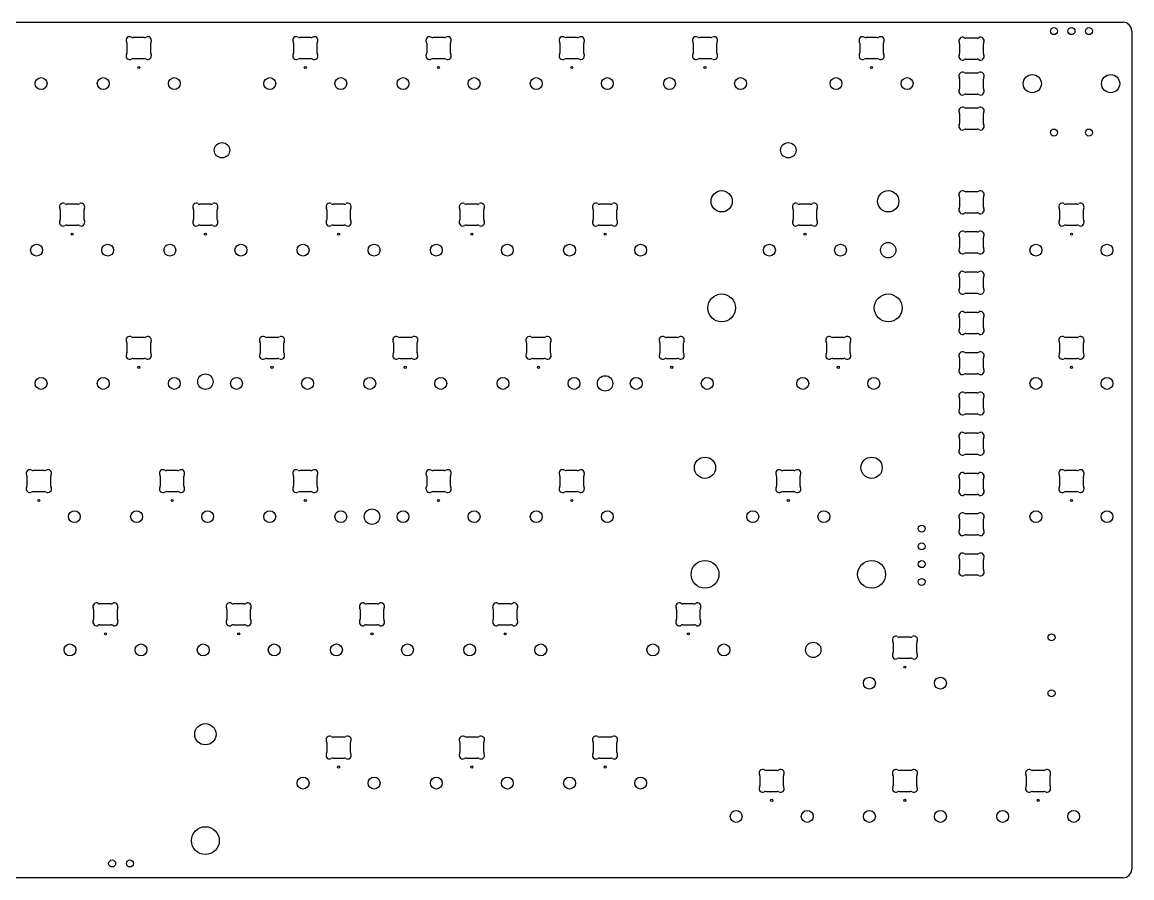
# Model space of a CAD drawing. Extents: x -156 to 156, y -61 to 61.
# Drawn here: x -2.4 to 156.3, y -61.2 to 61.2 of the extents above; entities that cross this region are included whole.
import ezdxf

# ---------------------------------------------------------------- set-up
doc = ezdxf.new("R2010")
doc.units = 0
doc.layers.add('VISIBLE', color=7, linetype='CONTINUOUS')

msp = doc.modelspace()

# ---------------------------------------------------------------- linework, layer by layer
at = {"layer": 'VISIBLE'}
for p, q in [((-155.02, 61.17), (155.02, 61.17)), ((15.08, 58.97), (13.49, 58.97)), ((38.89, 58.97), (37.31, 58.97)), ((57.94, 58.97), (56.36, 58.97)), ((76.99, 58.97), (75.41, 58.97)), ((96.04, 58.97), (94.46, 58.97)), ((119.86, 58.97), (118.27, 58.97)), ((134.14, 58.89), (132.56, 58.89)), ((156.27, 59.92), (156.27, -59.92)), ((12.59, 58.17), (12.59, 56.76)), ((15.99, 56.76), (15.99, 58.17)), ((36.4, 58.17), (36.4, 56.76)), ((39.8, 56.76), (39.8, 58.17)), ((55.45, 58.17), (55.45, 56.76)), ((58.85, 56.76), (58.85, 58.17)), ((74.5, 58.17), (74.5, 56.76)), ((77.9, 56.76), (77.9, 58.17)), ((93.55, 58.17), (93.55, 56.76)), ((96.95, 56.76), (96.95, 58.17)), ((117.36, 58.17), (117.36, 56.76)), ((120.76, 56.76), (120.76, 58.17)), ((131.65, 58.09), (131.65, 56.68)), ((135.05, 56.68), (135.05, 58.09)), ((13.49, 55.97), (15.08, 55.97)), ((37.31, 55.97), (38.89, 55.97)), ((56.36, 55.97), (57.94, 55.97)), ((75.41, 55.97), (76.99, 55.97)), ((94.46, 55.97), (96.04, 55.97)), ((118.27, 55.97), (119.86, 55.97)), ((132.56, 55.89), (134.14, 55.89)), ((131.65, 53.09), (131.65, 51.68)), ((134.14, 53.89), (132.56, 53.89)), ((135.05, 51.68), (135.05, 53.09)), ((132.56, 50.89), (134.14, 50.89)), ((131.65, 48.09), (131.65, 46.68)), ((134.14, 48.89), (132.56, 48.89)), ((135.05, 46.68), (135.05, 48.09)), ((132.56, 45.89), (134.14, 45.89)), ((134.14, 36.92), (132.56, 36.92)), ((5.56, 35.15), (3.97, 35.15)), ((24.61, 35.15), (23.02, 35.15)), ((43.66, 35.15), (42.07, 35.15)), ((62.71, 35.15), (61.12, 35.15)), ((81.76, 35.15), (80.17, 35.15)), ((110.33, 35.15), (108.74, 35.15)), ((131.65, 36.12), (131.65, 34.72)), ((135.05, 34.72), (135.05, 36.12)), ((148.43, 35.15), (146.84, 35.15)), ((3.06, 34.36), (3.06, 32.95)), ((6.46, 32.95), (6.46, 34.36)), ((22.11, 34.36), (22.11, 32.95)), ((25.51, 32.95), (25.51, 34.36)), ((41.16, 34.36), (41.16, 32.95)), ((44.56, 32.95), (44.56, 34.36)), ((60.21, 34.36), (60.21, 32.95)), ((63.61, 32.95), (63.61, 34.36)), ((79.26, 34.36), (79.26, 32.95)), ((82.66, 32.95), (82.66, 34.36)), ((107.84, 34.36), (107.84, 32.95)), ((111.24, 32.95), (111.24, 34.36)), ((132.56, 33.92), (134.14, 33.92)), ((145.94, 34.36), (145.94, 32.95)), ((149.34, 32.95), (149.34, 34.36)), ((3.97, 32.15), (5.56, 32.15)), ((23.02, 32.15), (24.61, 32.15)), ((42.07, 32.15), (43.66, 32.15)), ((61.12, 32.15), (62.71, 32.15)), ((80.17, 32.15), (81.76, 32.15)), ((108.74, 32.15), (110.33, 32.15)), ((146.84, 32.15), (148.43, 32.15)), ((131.65, 30.37), (131.65, 28.96)), ((134.14, 31.17), (132.56, 31.17)), ((135.05, 28.96), (135.05, 30.37)), ((132.56, 28.17), (134.14, 28.17)), ((134.14, 25.41), (132.56, 25.41)), ((131.65, 24.61), (131.65, 23.21)), ((135.05, 23.21), (135.05, 24.61)), ((132.56, 22.41), (134.14, 22.41)), ((134.14, 19.66), (132.56, 19.66)), ((131.65, 18.86), (131.65, 17.45)), ((135.05, 17.45), (135.05, 18.86)), ((15.08, 16.1), (13.49, 16.1)), ((34.13, 16.1), (32.54, 16.1)), ((53.18, 16.1), (51.59, 16.1)), ((72.23, 16.1), (70.64, 16.1)), ((91.28, 16.1), (89.69, 16.1)), ((115.09, 16.1), (113.51, 16.1)), ((132.56, 16.66), (134.14, 16.66)), ((148.43, 16.1), (146.84, 16.1)), ((12.59, 15.31), (12.59, 13.9)), ((15.99, 13.9), (15.99, 15.31)), ((31.64, 15.31), (31.64, 13.9)), ((35.04, 13.9), (35.04, 15.31)), ((50.69, 15.31), (50.69, 13.9)), ((54.09, 13.9), (54.09, 15.31)), ((69.74, 15.31), (69.74, 13.9)), ((73.14, 13.9), (73.14, 15.31)), ((88.79, 15.31), (88.79, 13.9)), ((92.19, 13.9), (92.19, 15.31)), ((112.6, 15.31), (112.6, 13.9)), ((116, 13.9), (116, 15.31)), ((145.94, 15.31), (145.94, 13.9)), ((149.34, 13.9), (149.34, 15.31)), ((13.49, 13.1), (15.08, 13.1)), ((32.54, 13.1), (34.13, 13.1)), ((51.59, 13.1), (53.18, 13.1)), ((70.64, 13.1), (72.23, 13.1)), ((89.69, 13.1), (91.28, 13.1)), ((113.51, 13.1), (115.09, 13.1)), ((131.65, 13.11), (131.65, 11.7)), ((134.14, 13.9), (132.56, 13.9)), ((135.05, 11.7), (135.05, 13.11)), ((146.84, 13.1), (148.43, 13.1)), ((132.56, 10.9), (134.14, 10.9)), ((134.14, 8.15), (132.56, 8.15)), ((131.65, 7.35), (131.65, 5.94)), ((135.05, 5.94), (135.05, 7.35)), ((132.56, 5.15), (134.14, 5.15)), ((131.65, 1.6), (131.65, 0.19)), ((134.14, 2.39), (132.56, 2.39)), ((135.05, 0.19), (135.05, 1.6)), ((132.56, -0.61), (134.14, -0.61)), ((0.79, -2.95), (-0.79, -2.95)), ((19.84, -2.95), (18.26, -2.95)), ((38.89, -2.95), (37.31, -2.95)), ((57.94, -2.95), (56.36, -2.95)), ((76.99, -2.95), (75.41, -2.95)), ((107.95, -2.95), (106.36, -2.95)), ((148.43, -2.95), (146.84, -2.95)), ((-1.7, -3.74), (-1.7, -5.15)), ((1.7, -5.15), (1.7, -3.74)), ((17.35, -3.74), (17.35, -5.15)), ((20.75, -5.15), (20.75, -3.74)), ((36.4, -3.74), (36.4, -5.15)), ((39.8, -5.15), (39.8, -3.74)), ((55.45, -3.74), (55.45, -5.15)), ((58.85, -5.15), (58.85, -3.74)), ((74.5, -3.74), (74.5, -5.15)), ((77.9, -5.15), (77.9, -3.74)), ((105.46, -3.74), (105.46, -5.15)), ((108.86, -5.15), (108.86, -3.74)), ((131.65, -4.16), (131.65, -5.56)), ((134.14, -3.36), (132.56, -3.36)), ((135.05, -5.56), (135.05, -4.16)), ((145.94, -3.74), (145.94, -5.15)), ((149.34, -5.15), (149.34, -3.74)), ((-0.79, -5.95), (0.79, -5.95)), ((18.26, -5.95), (19.84, -5.95)), ((37.31, -5.95), (38.89, -5.95)), ((56.36, -5.95), (57.94, -5.95)), ((75.41, -5.95), (76.99, -5.95)), ((106.36, -5.95), (107.95, -5.95)), ((146.84, -5.95), (148.43, -5.95)), ((132.56, -6.36), (134.14, -6.36)), ((134.14, -9.12), (132.56, -9.12)), ((131.65, -9.91), (131.65, -11.32)), ((135.05, -11.32), (135.05, -9.91)), ((132.56, -12.12), (134.14, -12.12)), ((131.65, -15.67), (131.65, -17.07)), ((134.14, -14.87), (132.56, -14.87)), ((135.05, -17.07), (135.05, -15.67)), ((132.56, -17.87), (134.14, -17.87)), ((10.32, -22), (8.73, -22)), ((29.37, -22), (27.78, -22)), ((48.42, -22), (46.83, -22)), ((67.47, -22), (65.88, -22)), ((93.66, -22), (92.07, -22)), ((7.83, -22.79), (7.83, -24.2)), ((11.23, -24.2), (11.23, -22.79)), ((26.88, -22.79), (26.88, -24.2)), ((30.28, -24.2), (30.28, -22.79)), ((45.93, -22.79), (45.93, -24.2)), ((49.33, -24.2), (49.33, -22.79)), ((64.98, -22.79), (64.98, -24.2)), ((68.38, -24.2), (68.38, -22.79)), ((91.17, -22.79), (91.17, -24.2)), ((94.57, -24.2), (94.57, -22.79)), ((8.73, -25), (10.32, -25)), ((27.78, -25), (29.37, -25)), ((46.83, -25), (48.42, -25)), ((65.88, -25), (67.47, -25)), ((92.07, -25), (93.66, -25)), ((124.62, -26.76), (123.03, -26.76)), ((122.13, -27.55), (122.13, -28.96)), ((125.53, -28.96), (125.53, -27.55)), ((123.03, -29.76), (124.62, -29.76)), ((43.66, -41.05), (42.07, -41.05)), ((62.71, -41.05), (61.12, -41.05)), ((81.76, -41.05), (80.17, -41.05)), ((41.16, -41.84), (41.16, -43.25)), ((44.56, -43.25), (44.56, -41.84)), ((60.21, -41.84), (60.21, -43.25)), ((63.61, -43.25), (63.61, -41.84)), ((79.26, -41.84), (79.26, -43.25)), ((82.66, -43.25), (82.66, -41.84)), ((42.07, -44.05), (43.66, -44.05)), ((61.12, -44.05), (62.71, -44.05)), ((80.17, -44.05), (81.76, -44.05)), ((105.57, -45.81), (103.98, -45.81)), ((124.62, -45.81), (123.03, -45.81)), ((143.67, -45.81), (142.08, -45.81)), ((103.08, -46.6), (103.08, -48.01)), ((106.48, -48.01), (106.48, -46.6)), ((122.13, -46.6), (122.13, -48.01)), ((125.53, -48.01), (125.53, -46.6)), ((141.18, -46.6), (141.18, -48.01)), ((144.58, -48.01), (144.58, -46.6)), ((103.98, -48.81), (105.57, -48.81)), ((123.03, -48.81), (124.62, -48.81)), ((142.08, -48.81), (143.67, -48.81)), ((155.02, -61.17), (-155.02, -61.17))]:
    msp.add_line(p, q, dxfattribs=at)
for centre, radius in [((145.14, 59.89), 0.5), ((147.64, 59.89), 0.5), ((150.14, 59.89), 0.5), ((14.29, 54.69), 0.15), ((38.1, 54.69), 0.15), ((57.15, 54.69), 0.15), ((76.2, 54.69), 0.15), ((95.25, 54.69), 0.15), ((119.06, 54.69), 0.15), ((0.32, 52.39), 0.85), ((9.21, 52.39), 0.85), ((19.37, 52.39), 0.85), ((33.02, 52.39), 0.85), ((43.18, 52.39), 0.85), ((52.07, 52.39), 0.85), ((62.23, 52.39), 0.85), ((71.12, 52.39), 0.85), ((81.28, 52.39), 0.85), ((90.17, 52.39), 0.85), ((100.33, 52.39), 0.85), ((113.98, 52.39), 0.85), ((124.14, 52.39), 0.85), ((142.04, 52.39), 1.3), ((153.24, 52.39), 1.3), ((145.14, 45.39), 0.5), ((150.14, 45.39), 0.5), ((26.19, 42.86), 1.1), ((107.16, 42.86), 1.1), ((97.63, 35.56), 1.52), ((121.44, 35.56), 1.52), ((4.76, 30.87), 0.15), ((23.81, 30.87), 0.15), ((42.86, 30.87), 0.15), ((61.91, 30.87), 0.15), ((80.96, 30.87), 0.15), ((109.54, 30.87), 0.15), ((147.64, 30.87), 0.15), ((-0.32, 28.57), 0.85), ((9.84, 28.57), 0.85), ((18.73, 28.57), 0.85), ((28.89, 28.57), 0.85), ((37.78, 28.57), 0.85), ((47.94, 28.57), 0.85), ((56.83, 28.57), 0.85), ((66.99, 28.57), 0.85), ((75.88, 28.57), 0.85), ((86.04, 28.57), 0.85), ((104.46, 28.57), 0.85), ((114.62, 28.57), 0.85), ((121.44, 28.57), 1.1), ((142.56, 28.57), 0.85), ((152.72, 28.57), 0.85), ((97.63, 20.32), 1.99), ((121.44, 20.32), 1.99), ((14.29, 11.82), 0.15), ((33.34, 11.82), 0.15), ((52.39, 11.82), 0.15), ((71.44, 11.82), 0.15), ((90.49, 11.82), 0.15), ((114.3, 11.82), 0.15), ((147.64, 11.82), 0.15), ((0.32, 9.52), 0.85), ((9.21, 9.52), 0.85), ((19.37, 9.52), 0.85), ((23.81, 9.77), 1.1), ((28.26, 9.52), 0.85), ((38.42, 9.52), 0.85), ((47.31, 9.52), 0.85), ((57.47, 9.52), 0.85), ((66.36, 9.52), 0.85), ((76.52, 9.52), 0.85), ((80.96, 9.52), 1.1), ((85.41, 9.52), 0.85), ((95.57, 9.52), 0.85), ((109.22, 9.52), 0.85), ((119.38, 9.52), 0.85), ((142.56, 9.52), 0.85), ((152.72, 9.52), 0.85), ((95.25, -2.54), 1.52), ((119.06, -2.54), 1.52), ((0, -7.23), 0.15), ((19.05, -7.23), 0.15), ((38.1, -7.23), 0.15), ((57.15, -7.23), 0.15), ((76.2, -7.23), 0.15), ((107.16, -7.23), 0.15), ((147.64, -7.23), 0.15), ((5.08, -9.53), 0.85), ((13.97, -9.53), 0.85), ((24.13, -9.53), 0.85), ((33.02, -9.53), 0.85), ((43.18, -9.53), 0.85), ((47.63, -9.53), 1.1), ((52.07, -9.53), 0.85), ((62.23, -9.53), 0.85), ((71.12, -9.53), 0.85), ((81.28, -9.53), 0.85), ((102.08, -9.53), 0.85), ((112.24, -9.53), 0.85), ((142.56, -9.53), 0.85), ((152.72, -9.53), 0.85), ((126.23, -11.24), 0.5), ((126.23, -13.78), 0.5), ((95.25, -17.78), 1.99), ((119.06, -17.78), 1.99), ((126.23, -16.32), 0.5), ((126.23, -18.86), 0.5), ((9.53, -26.28), 0.15), ((28.58, -26.28), 0.15), ((47.63, -26.28), 0.15), ((66.68, -26.28), 0.15), ((92.87, -26.28), 0.15), ((144.79, -26.79), 0.5), ((4.45, -28.58), 0.85), ((14.61, -28.58), 0.85), ((23.5, -28.58), 0.85), ((33.66, -28.58), 0.85), ((42.55, -28.58), 0.85), ((52.71, -28.58), 0.85), ((61.6, -28.58), 0.85), ((71.76, -28.58), 0.85), ((87.79, -28.58), 0.85), ((97.95, -28.58), 0.85), ((110.73, -28.58), 1.1), ((123.83, -31.04), 0.15), ((118.75, -33.34), 0.85), ((128.91, -33.34), 0.85), ((144.79, -34.79), 0.5), ((23.81, -40.64), 1.52), ((42.86, -45.33), 0.15), ((61.91, -45.33), 0.15), ((80.96, -45.33), 0.15), ((37.78, -47.63), 0.85), ((47.94, -47.63), 0.85), ((56.83, -47.63), 0.85), ((66.99, -47.63), 0.85), ((75.88, -47.63), 0.85), ((86.04, -47.63), 0.85), ((104.78, -50.09), 0.15), ((123.83, -50.09), 0.15), ((142.88, -50.09), 0.15), ((99.7, -52.39), 0.85), ((109.86, -52.39), 0.85), ((118.75, -52.39), 0.85), ((128.91, -52.39), 0.85), ((137.8, -52.39), 0.85), ((147.96, -52.39), 0.85), ((23.81, -55.85), 1.99), ((10.48, -59.12), 0.5), ((13.02, -59.12), 0.5)]:
    msp.add_circle(centre, radius, dxfattribs=at)
for centre, radius, start, end in [((155.02, 59.92), 1.25, 0.0001, 89.9999), ((12.99, 58.6), 0.5, 59.7006, 205.7065), ((13.49, 59.47), 0.5, 239.701, 269.9999), ((15.08, 59.47), 0.5, 269.9999, 300.2995), ((15.59, 58.6), 0.5, 334.2938, 120.2987), ((36.8, 58.6), 0.5, 59.7006, 205.7064), ((37.31, 59.47), 0.5, 239.701, 269.9999), ((38.89, 59.47), 0.5, 270.0001, 300.299), ((39.4, 58.6), 0.5, 334.2938, 120.2991), ((55.85, 58.6), 0.5, 59.7006, 205.7064), ((56.36, 59.47), 0.5, 239.701, 269.9999), ((57.94, 59.47), 0.5, 270.0001, 300.299), ((58.45, 58.6), 0.5, 334.2938, 120.2991), ((74.9, 58.6), 0.5, 59.7006, 205.7065), ((75.41, 59.47), 0.5, 239.701, 269.9999), ((76.99, 59.47), 0.5, 269.9999, 300.2995), ((77.5, 58.6), 0.5, 334.2938, 120.2987), ((93.95, 58.6), 0.5, 59.7006, 205.7064), ((94.46, 59.47), 0.5, 239.701, 269.9999), ((96.04, 59.47), 0.5, 270.0001, 300.299), ((96.55, 58.6), 0.5, 334.2938, 120.2991), ((117.76, 58.6), 0.5, 59.7006, 205.7065), ((118.27, 59.47), 0.5, 239.701, 269.9999), ((119.86, 59.47), 0.5, 269.9999, 300.2995), ((120.36, 58.6), 0.5, 334.2938, 120.2987), ((132.05, 58.52), 0.5, 59.7006, 205.7064), ((132.56, 59.39), 0.5, 239.701, 269.9998), ((134.14, 59.39), 0.5, 270.0003, 300.299), ((134.65, 58.52), 0.5, 334.2938, 120.2991), ((12.09, 58.17), 0.5, 0.0004, 25.7061), ((16.49, 58.17), 0.5, 154.2936, 179.9997), ((35.9, 58.17), 0.5, 0.0002, 25.7062), ((40.3, 58.17), 0.5, 154.2937, 179.9997), ((54.95, 58.17), 0.5, 0.0002, 25.7062), ((59.35, 58.17), 0.5, 154.2937, 179.9997), ((74, 58.17), 0.5, 0.0004, 25.7061), ((78.4, 58.17), 0.5, 154.2936, 179.9997), ((93.05, 58.17), 0.5, 0.0002, 25.7062), ((97.45, 58.17), 0.5, 154.2937, 179.9997), ((116.86, 58.17), 0.5, 0.0004, 25.7061), ((121.26, 58.17), 0.5, 154.2936, 179.9997), ((131.15, 58.09), 0.5, 0.0002, 25.7062), ((135.55, 58.09), 0.5, 154.2937, 179.9997), ((12.99, 56.33), 0.5, 154.2937, 300.2994), ((12.09, 56.76), 0.5, 334.2939, 359.9998), ((13.49, 55.47), 0.5, 90.0001, 120.299), ((15.08, 55.47), 0.5, 59.7003, 90.0004), ((15.59, 56.33), 0.5, 239.7008, 25.7067), ((16.49, 56.76), 0.5, 180, 205.7058), ((36.8, 56.33), 0.5, 154.2937, 300.2994), ((35.9, 56.76), 0.5, 334.2939, 359.9998), ((37.31, 55.47), 0.5, 90.0001, 120.299), ((38.89, 55.47), 0.5, 59.701, 89.9999), ((39.4, 56.33), 0.5, 239.7006, 25.7067), ((40.3, 56.76), 0.5, 180, 205.7058), ((55.85, 56.33), 0.5, 154.2937, 300.2994), ((54.95, 56.76), 0.5, 334.2939, 359.9998), ((56.36, 55.47), 0.5, 90.0001, 120.299), ((57.94, 55.47), 0.5, 59.701, 89.9999), ((58.45, 56.33), 0.5, 239.7006, 25.7067), ((59.35, 56.76), 0.5, 180, 205.7058), ((74.9, 56.33), 0.5, 154.2937, 300.2994), ((74, 56.76), 0.5, 334.2939, 359.9998), ((75.41, 55.47), 0.5, 90.0001, 120.299), ((76.99, 55.47), 0.5, 59.7003, 90.0004), ((77.5, 56.33), 0.5, 239.7008, 25.7067), ((78.4, 56.76), 0.5, 180, 205.7058), ((93.95, 56.33), 0.5, 154.2937, 300.2994), ((93.05, 56.76), 0.5, 334.2939, 359.9998), ((94.46, 55.47), 0.5, 90.0001, 120.299), ((96.04, 55.47), 0.5, 59.701, 89.9999), ((96.55, 56.33), 0.5, 239.7006, 25.7067), ((97.45, 56.76), 0.5, 180, 205.7058), ((117.76, 56.33), 0.5, 154.2937, 300.2994), ((116.86, 56.76), 0.5, 334.2939, 359.9998), ((118.27, 55.47), 0.5, 90.0001, 120.299), ((119.86, 55.47), 0.5, 59.7003, 90.0004), ((120.36, 56.33), 0.5, 239.7008, 25.7067), ((121.26, 56.76), 0.5, 180, 205.7058), ((132.05, 56.25), 0.5, 154.2937, 300.2994), ((131.15, 56.68), 0.5, 334.2939, 359.9998), ((132.56, 55.39), 0.5, 90.0001, 120.299), ((134.14, 55.39), 0.5, 59.701, 89.9999), ((134.65, 56.25), 0.5, 239.7006, 25.7067), ((135.55, 56.68), 0.5, 180, 205.7058), ((132.05, 53.52), 0.5, 59.7006, 205.7064), ((132.56, 54.39), 0.5, 239.701, 269.9998), ((134.14, 54.39), 0.5, 270.0003, 300.299), ((134.65, 53.52), 0.5, 334.2938, 120.2991), ((131.15, 53.09), 0.5, 0.0002, 25.7062), ((135.55, 53.09), 0.5, 154.2937, 179.9997), ((132.05, 51.25), 0.5, 154.2937, 300.2994), ((131.15, 51.68), 0.5, 334.2939, 359.9998), ((132.56, 50.39), 0.5, 90.0001, 120.299), ((134.14, 50.39), 0.5, 59.701, 89.9998), ((134.65, 51.25), 0.5, 239.7006, 25.7067), ((135.55, 51.68), 0.5, 180, 205.7058), ((132.05, 48.52), 0.5, 59.7006, 205.7065), ((131.15, 48.09), 0.5, 0.0004, 25.7061), ((132.56, 49.39), 0.5, 239.701, 269.9998), ((134.14, 49.39), 0.5, 269.9999, 300.2995), ((134.65, 48.52), 0.5, 334.2938, 120.2987), ((135.55, 48.09), 0.5, 154.2936, 179.9997), ((132.05, 46.25), 0.5, 154.2937, 300.2994), ((131.15, 46.68), 0.5, 334.2939, 359.9998), ((134.65, 46.25), 0.5, 239.7008, 25.7067), ((135.55, 46.68), 0.5, 180, 205.7058), ((132.56, 45.39), 0.5, 90.0003, 120.299), ((134.14, 45.39), 0.5, 59.7003, 90.0004), ((132.05, 36.56), 0.5, 59.7006, 205.7063), ((132.56, 37.42), 0.5, 239.701, 269.9998), ((134.14, 37.42), 0.5, 269.9995, 300.2996), ((134.65, 36.56), 0.5, 334.2941, 120.2988), ((3.46, 34.79), 0.5, 59.7008, 205.7067), ((3.97, 35.65), 0.5, 239.7003, 270.0004), ((5.56, 35.65), 0.5, 269.9999, 300.2992), ((6.06, 34.79), 0.5, 334.2937, 120.2994), ((22.51, 34.79), 0.5, 59.7008, 205.7067), ((23.02, 35.65), 0.5, 239.7003, 270.0004), ((24.61, 35.65), 0.5, 269.9999, 300.2992), ((25.11, 34.79), 0.5, 334.2937, 120.2994), ((41.56, 34.79), 0.5, 59.7008, 205.7067), ((42.07, 35.65), 0.5, 239.7003, 270.0004), ((43.66, 35.65), 0.5, 269.9999, 300.2992), ((44.16, 34.79), 0.5, 334.2937, 120.2994), ((60.61, 34.79), 0.5, 59.7008, 205.7067), ((61.12, 35.65), 0.5, 239.7003, 270.0004), ((62.71, 35.65), 0.5, 269.9999, 300.2992), ((63.21, 34.79), 0.5, 334.2937, 120.2994), ((79.66, 34.79), 0.5, 59.7006, 205.7067), ((80.17, 35.65), 0.5, 239.701, 269.9998), ((81.76, 35.65), 0.5, 269.9999, 300.2992), ((82.26, 34.79), 0.5, 334.2937, 120.2994), ((108.24, 34.79), 0.5, 59.7008, 205.7067), ((108.74, 35.65), 0.5, 239.7003, 270.0004), ((110.33, 35.65), 0.5, 269.9999, 300.2992), ((110.84, 34.79), 0.5, 334.2937, 120.2994), ((131.15, 36.12), 0.5, 0, 25.6795), ((135.55, 36.12), 0.5, 154.2666, 180), ((146.34, 34.79), 0.5, 59.7006, 205.7067), ((146.84, 35.65), 0.5, 239.701, 269.9998), ((148.43, 35.65), 0.5, 269.9999, 300.2992), ((148.94, 34.79), 0.5, 334.2937, 120.2994), ((2.56, 34.36), 0.5, 360, 25.7058), ((6.96, 34.36), 0.5, 154.2939, 179.9998), ((21.61, 34.36), 0.5, 360, 25.7058), ((26.01, 34.36), 0.5, 154.2939, 179.9998), ((40.66, 34.36), 0.5, 360, 25.7058), ((45.06, 34.36), 0.5, 154.2939, 179.9998), ((59.71, 34.36), 0.5, 360, 25.7058), ((64.11, 34.36), 0.5, 154.2939, 179.9998), ((78.76, 34.36), 0.5, 360, 25.7058), ((83.16, 34.36), 0.5, 154.2939, 179.9998), ((107.34, 34.36), 0.5, 360, 25.7058), ((111.74, 34.36), 0.5, 154.2939, 179.9998), ((132.05, 34.28), 0.5, 154.2937, 300.2994), ((131.15, 34.72), 0.5, 334.3205, 0), ((132.56, 33.42), 0.5, 89.9999, 120.2992), ((134.14, 33.42), 0.5, 59.701, 89.9999), ((134.65, 34.28), 0.5, 239.7006, 25.7067), ((135.55, 34.72), 0.5, 180, 205.7324), ((145.44, 34.36), 0.5, 360, 25.7058), ((149.84, 34.36), 0.5, 154.2939, 179.9998), ((3.46, 32.52), 0.5, 154.2938, 300.2994), ((2.56, 32.95), 0.5, 334.2936, 0), ((3.97, 31.65), 0.5, 89.9997, 120.2989), ((5.56, 31.65), 0.5, 59.701, 89.9999), ((6.06, 32.52), 0.5, 239.7006, 25.7066), ((6.96, 32.95), 0.5, 180.0005, 205.706), ((22.51, 32.52), 0.5, 154.2938, 300.2994), ((21.61, 32.95), 0.5, 334.2936, 0), ((23.02, 31.65), 0.5, 89.9997, 120.2989), ((24.61, 31.65), 0.5, 59.701, 89.9999), ((25.11, 32.52), 0.5, 239.7006, 25.7066), ((26.01, 32.95), 0.5, 180.0005, 205.706), ((41.56, 32.52), 0.5, 154.2938, 300.2994), ((40.66, 32.95), 0.5, 334.2936, 0), ((42.07, 31.65), 0.5, 89.9997, 120.2989), ((43.66, 31.65), 0.5, 59.701, 89.9999), ((44.16, 32.52), 0.5, 239.7006, 25.7066), ((45.06, 32.95), 0.5, 180.0005, 205.706), ((60.61, 32.52), 0.5, 154.2938, 300.2994), ((59.71, 32.95), 0.5, 334.2936, 0), ((61.12, 31.65), 0.5, 89.9997, 120.2989), ((62.71, 31.65), 0.5, 59.701, 89.9999), ((63.21, 32.52), 0.5, 239.7006, 25.7066), ((64.11, 32.95), 0.5, 180.0005, 205.706), ((79.66, 32.52), 0.5, 154.2939, 300.2988), ((78.76, 32.95), 0.5, 334.2937, 359.9997), ((80.17, 31.65), 0.5, 89.9995, 120.2996), ((81.76, 31.65), 0.5, 59.701, 89.9999), ((82.26, 32.52), 0.5, 239.7006, 25.7063), ((83.16, 32.95), 0.5, 180.0001, 205.7061), ((108.24, 32.52), 0.5, 154.2938, 300.2994), ((107.34, 32.95), 0.5, 334.2936, 0), ((108.74, 31.65), 0.5, 89.9997, 120.2989), ((110.33, 31.65), 0.5, 59.701, 89.9999), ((110.84, 32.52), 0.5, 239.7006, 25.7066), ((111.74, 32.95), 0.5, 180.0005, 205.706), ((146.34, 32.52), 0.5, 154.2939, 300.2988), ((145.44, 32.95), 0.5, 334.2937, 359.9997), ((146.84, 31.65), 0.5, 89.9995, 120.2996), ((148.43, 31.65), 0.5, 59.701, 89.9999), ((148.94, 32.52), 0.5, 239.7006, 25.7063), ((149.84, 32.95), 0.5, 180.0001, 205.7061), ((132.05, 30.8), 0.5, 59.7006, 205.7063), ((131.15, 30.37), 0.5, 0.0001, 25.7061), ((132.56, 31.67), 0.5, 239.701, 269.9998), ((134.14, 31.67), 0.5, 269.9995, 300.2996), ((134.65, 30.8), 0.5, 334.2939, 120.2988), ((135.55, 30.37), 0.5, 154.2937, 179.9997), ((132.05, 28.53), 0.5, 154.2937, 300.2994), ((131.15, 28.96), 0.5, 334.2939, 359.9998), ((134.65, 28.53), 0.5, 239.7006, 25.7067), ((135.55, 28.96), 0.5, 180, 205.7058), ((132.56, 27.67), 0.5, 89.9999, 120.2992), ((134.14, 27.67), 0.5, 59.701, 89.9999), ((132.05, 25.05), 0.5, 59.7006, 205.7066), ((132.56, 25.91), 0.5, 239.701, 269.9998), ((134.14, 25.91), 0.5, 269.999, 300.2989), ((134.65, 25.05), 0.5, 334.2938, 120.2994), ((131.15, 24.61), 0.5, 0.0005, 25.706), ((135.55, 24.61), 0.5, 154.2936, 180), ((132.05, 22.78), 0.5, 154.2937, 300.2994), ((131.15, 23.21), 0.5, 334.2939, 359.9998), ((132.56, 21.91), 0.5, 89.9997, 120.2992), ((134.14, 21.91), 0.5, 59.7003, 90.0004), ((134.65, 22.78), 0.5, 239.7008, 25.7067), ((135.55, 23.21), 0.5, 180, 205.7058), ((132.05, 19.29), 0.5, 59.7006, 205.7066), ((131.15, 18.86), 0.5, 0.0005, 25.706), ((132.56, 20.16), 0.5, 239.701, 269.9998), ((134.14, 20.16), 0.5, 269.999, 300.2989), ((134.65, 19.29), 0.5, 334.2938, 120.2994), ((135.55, 18.86), 0.5, 154.2936, 180), ((131.15, 17.45), 0.5, 334.2939, 359.9998), ((135.55, 17.45), 0.5, 180, 205.7058), ((12.99, 15.74), 0.5, 59.7006, 205.7065), ((13.49, 16.6), 0.5, 239.701, 269.9999), ((15.08, 16.6), 0.5, 269.9999, 300.2995), ((15.59, 15.74), 0.5, 334.2938, 120.2987), ((32.04, 15.74), 0.5, 59.7006, 205.7065), ((32.54, 16.6), 0.5, 239.701, 269.9999), ((34.13, 16.6), 0.5, 269.9999, 300.2995), ((34.64, 15.74), 0.5, 334.2938, 120.2987), ((51.09, 15.74), 0.5, 59.7006, 205.7065), ((51.59, 16.6), 0.5, 239.701, 269.9999), ((53.18, 16.6), 0.5, 269.9999, 300.2995), ((53.69, 15.74), 0.5, 334.2938, 120.2987), ((70.14, 15.74), 0.5, 59.7006, 205.7065), ((70.64, 16.6), 0.5, 239.701, 269.9999), ((72.23, 16.6), 0.5, 269.9999, 300.2995), ((72.74, 15.74), 0.5, 334.2938, 120.2987), ((89.19, 15.74), 0.5, 59.7006, 205.7065), ((89.69, 16.6), 0.5, 239.701, 269.9999), ((91.28, 16.6), 0.5, 269.9999, 300.2995), ((91.79, 15.74), 0.5, 334.2938, 120.2987), ((113, 15.74), 0.5, 59.7006, 205.7064), ((113.51, 16.6), 0.5, 239.701, 269.9999), ((115.09, 16.6), 0.5, 270.0001, 300.299), ((115.6, 15.74), 0.5, 334.2938, 120.2991), ((132.05, 17.02), 0.5, 154.2937, 300.2994), ((132.56, 16.16), 0.5, 89.9997, 120.2992), ((134.14, 16.16), 0.5, 59.7003, 90.0004), ((134.65, 17.02), 0.5, 239.7008, 25.7067), ((146.34, 15.74), 0.5, 59.7006, 205.7064), ((146.84, 16.6), 0.5, 239.701, 269.9999), ((148.43, 16.6), 0.5, 270.0001, 300.299), ((148.94, 15.74), 0.5, 334.2938, 120.2991), ((12.09, 15.31), 0.5, 0.0004, 25.7061), ((16.49, 15.31), 0.5, 154.2936, 179.9997), ((31.14, 15.31), 0.5, 0.0004, 25.7061), ((35.54, 15.31), 0.5, 154.2936, 179.9997), ((50.19, 15.31), 0.5, 0.0004, 25.7061), ((54.59, 15.31), 0.5, 154.2936, 179.9997), ((69.24, 15.31), 0.5, 0.0004, 25.7061), ((73.64, 15.31), 0.5, 154.2936, 179.9997), ((88.29, 15.31), 0.5, 0.0004, 25.7061), ((92.69, 15.31), 0.5, 154.2936, 179.9997), ((112.1, 15.31), 0.5, 0.0002, 25.7062), ((116.5, 15.31), 0.5, 154.2937, 179.9997), ((145.44, 15.31), 0.5, 0.0002, 25.7062), ((149.84, 15.31), 0.5, 154.2937, 179.9997), ((12.99, 13.47), 0.5, 154.2937, 300.2994), ((12.09, 13.9), 0.5, 334.2939, 359.9998), ((13.49, 12.6), 0.5, 90.0001, 120.299), ((15.08, 12.6), 0.5, 59.7003, 90.0004), ((15.59, 13.47), 0.5, 239.7008, 25.7067), ((16.49, 13.9), 0.5, 180, 205.7058), ((32.04, 13.47), 0.5, 154.2937, 300.2994), ((31.14, 13.9), 0.5, 334.2939, 359.9998), ((32.54, 12.6), 0.5, 90.0001, 120.299), ((34.13, 12.6), 0.5, 59.7003, 90.0004), ((34.64, 13.47), 0.5, 239.7008, 25.7067), ((35.54, 13.9), 0.5, 180, 205.7058), ((51.09, 13.47), 0.5, 154.2937, 300.2994), ((50.19, 13.9), 0.5, 334.2939, 359.9998), ((51.59, 12.6), 0.5, 90.0001, 120.299), ((53.18, 12.6), 0.5, 59.7003, 90.0004), ((53.69, 13.47), 0.5, 239.7008, 25.7067), ((54.59, 13.9), 0.5, 180, 205.7058), ((70.14, 13.47), 0.5, 154.2937, 300.2994), ((69.24, 13.9), 0.5, 334.2939, 359.9998), ((70.64, 12.6), 0.5, 90.0001, 120.299), ((72.23, 12.6), 0.5, 59.7003, 90.0004), ((72.74, 13.47), 0.5, 239.7008, 25.7067), ((73.64, 13.9), 0.5, 180, 205.7058), ((89.19, 13.47), 0.5, 154.2937, 300.2994), ((88.29, 13.9), 0.5, 334.2939, 359.9998), ((89.69, 12.6), 0.5, 90.0001, 120.299), ((91.28, 12.6), 0.5, 59.7003, 90.0004), ((91.79, 13.47), 0.5, 239.7008, 25.7067), ((92.69, 13.9), 0.5, 180, 205.7058), ((113, 13.47), 0.5, 154.2937, 300.2994), ((112.1, 13.9), 0.5, 334.2939, 359.9998), ((113.51, 12.6), 0.5, 90.0001, 120.299), ((115.09, 12.6), 0.5, 59.701, 89.9999), ((115.6, 13.47), 0.5, 239.7006, 25.7067), ((116.5, 13.9), 0.5, 180, 205.7058), ((132.05, 13.54), 0.5, 59.7006, 205.7066), ((131.15, 13.11), 0.5, 0.0005, 25.706), ((132.56, 14.4), 0.5, 239.701, 269.9998), ((134.14, 14.4), 0.5, 269.999, 300.2989), ((134.65, 13.54), 0.5, 334.2938, 120.2994), ((135.55, 13.11), 0.5, 154.2936, 180), ((146.34, 13.47), 0.5, 154.2937, 300.2994), ((145.44, 13.9), 0.5, 334.2939, 359.9998), ((146.84, 12.6), 0.5, 90.0001, 120.299), ((148.43, 12.6), 0.5, 59.701, 89.9999), ((148.94, 13.47), 0.5, 239.7006, 25.7067), ((149.84, 13.9), 0.5, 180, 205.7058), ((132.05, 11.27), 0.5, 154.2937, 300.2994), ((131.15, 11.7), 0.5, 334.2939, 359.9998), ((134.65, 11.27), 0.5, 239.7008, 25.7067), ((135.55, 11.7), 0.5, 180, 205.7058), ((132.56, 10.4), 0.5, 89.9997, 120.2992), ((134.14, 10.4), 0.5, 59.7003, 90.0004), ((132.05, 7.78), 0.5, 59.7006, 205.7066), ((132.56, 8.65), 0.5, 239.701, 269.9998), ((134.14, 8.65), 0.5, 269.9999, 300.2989), ((134.65, 7.78), 0.5, 334.2938, 120.2994), ((131.15, 7.35), 0.5, 0.0005, 25.706), ((135.55, 7.35), 0.5, 154.2936, 180), ((132.05, 5.51), 0.5, 154.2937, 300.2994), ((131.15, 5.94), 0.5, 334.2939, 359.9998), ((132.56, 4.65), 0.5, 89.9997, 120.2992), ((134.14, 4.65), 0.5, 59.7003, 90.0004), ((134.65, 5.51), 0.5, 239.7008, 25.7067), ((135.55, 5.94), 0.5, 180, 205.7058), ((132.05, 2.03), 0.5, 59.7006, 205.7063), ((131.15, 1.6), 0.5, 0.0001, 25.7061), ((132.56, 2.89), 0.5, 239.701, 269.9998), ((134.14, 2.89), 0.5, 269.9995, 300.2996), ((134.65, 2.03), 0.5, 334.2939, 120.2988), ((135.55, 1.6), 0.5, 154.2937, 179.9997), ((131.15, 0.19), 0.5, 334.2939, 359.9998), ((135.55, 0.19), 0.5, 180, 205.7058), ((132.05, -0.24), 0.5, 154.2937, 300.2994), ((132.56, -1.11), 0.5, 89.9999, 120.2992), ((134.14, -1.11), 0.5, 59.701, 89.9999), ((134.65, -0.24), 0.5, 239.7006, 25.7067), ((-1.3, -3.31), 0.5, 59.7006, 205.7067), ((-0.79, -2.45), 0.5, 239.701, 269.9999), ((0.79, -2.45), 0.5, 269.9999, 300.2992), ((1.3, -3.31), 0.5, 334.2937, 120.2994), ((17.75, -3.31), 0.5, 59.7008, 205.7067), ((18.26, -2.45), 0.5, 239.7003, 270.0004), ((19.84, -2.45), 0.5, 269.9999, 300.2992), ((20.35, -3.31), 0.5, 334.2937, 120.2994), ((36.8, -3.31), 0.5, 59.7008, 205.7067), ((37.31, -2.45), 0.5, 239.7003, 270.0004), ((38.89, -2.45), 0.5, 269.9999, 300.2992), ((39.4, -3.31), 0.5, 334.2937, 120.2994), ((55.85, -3.31), 0.5, 59.7008, 205.7067), ((56.36, -2.45), 0.5, 239.7003, 270.0004), ((57.94, -2.45), 0.5, 269.9999, 300.2992), ((58.45, -3.31), 0.5, 334.2937, 120.2994), ((74.9, -3.31), 0.5, 59.7008, 205.7067), ((75.41, -2.45), 0.5, 239.7003, 270.0004), ((76.99, -2.45), 0.5, 269.9999, 300.2992), ((77.5, -3.31), 0.5, 334.2937, 120.2994), ((105.86, -3.31), 0.5, 59.7006, 205.7067), ((106.36, -2.45), 0.5, 239.701, 269.9999), ((107.95, -2.45), 0.5, 269.9999, 300.2992), ((108.46, -3.31), 0.5, 334.2937, 120.2994), ((146.34, -3.31), 0.5, 59.7006, 205.7067), ((146.84, -2.45), 0.5, 239.701, 269.9999), ((148.43, -2.45), 0.5, 269.9999, 300.2992), ((148.94, -3.31), 0.5, 334.2937, 120.2994), ((-2.2, -3.74), 0.5, 360, 25.7058), ((2.2, -3.74), 0.5, 154.2939, 179.9998), ((16.85, -3.74), 0.5, 360, 25.7058), ((21.25, -3.74), 0.5, 154.2939, 179.9998), ((35.9, -3.74), 0.5, 360, 25.7058), ((40.3, -3.74), 0.5, 154.2939, 179.9998), ((54.95, -3.74), 0.5, 360, 25.7058), ((59.35, -3.74), 0.5, 154.2939, 179.9998), ((74, -3.74), 0.5, 360, 25.7058), ((78.4, -3.74), 0.5, 154.2939, 179.9998), ((104.96, -3.74), 0.5, 360, 25.7058), ((109.36, -3.74), 0.5, 154.2939, 179.9998), ((132.05, -3.73), 0.5, 59.7006, 205.7066), ((131.15, -4.16), 0.5, 0.0005, 25.706), ((132.56, -2.86), 0.5, 239.701, 269.9998), ((134.14, -2.86), 0.5, 269.999, 300.2989), ((134.65, -3.73), 0.5, 334.2938, 120.2994), ((135.55, -4.16), 0.5, 154.2936, 180), ((145.44, -3.74), 0.5, 360, 25.7058), ((149.84, -3.74), 0.5, 154.2939, 179.9998), ((-1.3, -5.58), 0.5, 154.2939, 300.2988), ((-2.2, -5.15), 0.5, 334.2937, 359.9997), ((-0.79, -6.45), 0.5, 89.9995, 120.2996), ((0.79, -6.45), 0.5, 59.701, 89.9999), ((1.3, -5.58), 0.5, 239.7006, 25.7063), ((2.2, -5.15), 0.5, 180.0001, 205.7061), ((17.75, -5.58), 0.5, 154.2938, 300.2994), ((16.85, -5.15), 0.5, 334.2936, 0), ((18.26, -6.45), 0.5, 89.9997, 120.2989), ((19.84, -6.45), 0.5, 59.701, 89.9999), ((20.35, -5.58), 0.5, 239.7006, 25.7066), ((21.25, -5.15), 0.5, 180.0005, 205.706), ((36.8, -5.58), 0.5, 154.2938, 300.2994), ((35.9, -5.15), 0.5, 334.2936, 0), ((37.31, -6.45), 0.5, 89.9997, 120.2989), ((38.89, -6.45), 0.5, 59.701, 89.9999), ((39.4, -5.58), 0.5, 239.7006, 25.7066), ((40.3, -5.15), 0.5, 180.0005, 205.706), ((55.85, -5.58), 0.5, 154.2938, 300.2994), ((54.95, -5.15), 0.5, 334.2936, 0), ((56.36, -6.45), 0.5, 89.9997, 120.2989), ((57.94, -6.45), 0.5, 59.701, 89.9999), ((58.45, -5.58), 0.5, 239.7006, 25.7066), ((59.35, -5.15), 0.5, 180.0005, 205.706), ((74.9, -5.58), 0.5, 154.2938, 300.2994), ((74, -5.15), 0.5, 334.2936, 0), ((75.41, -6.45), 0.5, 89.9997, 120.2989), ((76.99, -6.45), 0.5, 59.701, 89.9999), ((77.5, -5.58), 0.5, 239.7006, 25.7066), ((78.4, -5.15), 0.5, 180.0005, 205.706), ((105.86, -5.58), 0.5, 154.2939, 300.2988), ((104.96, -5.15), 0.5, 334.2937, 359.9997), ((106.36, -6.45), 0.5, 89.9995, 120.2996), ((107.95, -6.45), 0.5, 59.701, 89.9999), ((108.46, -5.58), 0.5, 239.7006, 25.7063), ((109.36, -5.15), 0.5, 180.0001, 205.7061), ((132.05, -6), 0.5, 154.2937, 300.2994), ((131.15, -5.56), 0.5, 334.2939, 359.9998), ((134.65, -6), 0.5, 239.7008, 25.7067), ((135.55, -5.56), 0.5, 180, 205.7058), ((146.34, -5.58), 0.5, 154.2939, 300.2988), ((145.44, -5.15), 0.5, 334.2937, 359.9997), ((146.84, -6.45), 0.5, 89.9995, 120.2996), ((148.43, -6.45), 0.5, 59.701, 89.9999), ((148.94, -5.58), 0.5, 239.7006, 25.7063), ((149.84, -5.15), 0.5, 180.0001, 205.7061), ((132.56, -6.86), 0.5, 89.9997, 120.2992), ((134.14, -6.86), 0.5, 59.7003, 90.0004), ((132.05, -9.48), 0.5, 59.7006, 205.7066), ((132.56, -8.62), 0.5, 239.701, 269.9998), ((134.14, -8.62), 0.5, 269.999, 300.2989), ((134.65, -9.48), 0.5, 334.2938, 120.2994), ((131.15, -9.91), 0.5, 0.0005, 25.706), ((135.55, -9.91), 0.5, 154.2936, 180), ((132.05, -11.75), 0.5, 154.2937, 300.2994), ((131.15, -11.32), 0.5, 334.2939, 359.9998), ((132.56, -12.62), 0.5, 89.9997, 120.2992), ((134.14, -12.62), 0.5, 59.7003, 90.0004), ((134.65, -11.75), 0.5, 239.7008, 25.7067), ((135.55, -11.32), 0.5, 180, 205.7058), ((132.05, -15.23), 0.5, 59.7006, 205.7066), ((131.15, -15.67), 0.5, 0.0005, 25.706), ((132.56, -14.37), 0.5, 239.701, 269.9998), ((134.14, -14.37), 0.5, 269.9997, 300.2989), ((134.65, -15.23), 0.5, 334.2938, 120.2994), ((135.55, -15.67), 0.5, 154.2936, 180), ((132.05, -17.51), 0.5, 154.2937, 300.2994), ((131.15, -17.07), 0.5, 334.2939, 359.9998), ((134.65, -17.51), 0.5, 239.7008, 25.7067), ((135.55, -17.07), 0.5, 180, 205.7058), ((132.56, -18.37), 0.5, 89.9997, 120.2992), ((134.14, -18.37), 0.5, 59.7003, 90.0004), ((8.23, -22.36), 0.5, 59.7006, 205.7065), ((8.73, -21.5), 0.5, 239.701, 269.9999), ((10.32, -21.5), 0.5, 269.9999, 300.2995), ((10.82, -22.36), 0.5, 334.2938, 120.2987), ((27.28, -22.36), 0.5, 59.7006, 205.7065), ((27.78, -21.5), 0.5, 239.701, 269.9999), ((29.37, -21.5), 0.5, 269.9999, 300.2995), ((29.87, -22.36), 0.5, 334.2938, 120.2987), ((46.33, -22.36), 0.5, 59.7006, 205.7064), ((46.83, -21.5), 0.5, 239.701, 269.9999), ((48.42, -21.5), 0.5, 270.0001, 300.299), ((48.92, -22.36), 0.5, 334.2938, 120.2991), ((65.38, -22.36), 0.5, 59.7006, 205.7064), ((65.88, -21.5), 0.5, 239.701, 269.9999), ((67.47, -21.5), 0.5, 270.0001, 300.299), ((67.97, -22.36), 0.5, 334.2938, 120.2991), ((91.57, -22.36), 0.5, 59.7006, 205.7065), ((92.07, -21.5), 0.5, 239.701, 269.9999), ((93.66, -21.5), 0.5, 269.9994, 300.2995), ((94.17, -22.36), 0.5, 334.2938, 120.2987), ((7.33, -22.79), 0.5, 0.0004, 25.7061), ((11.73, -22.79), 0.5, 154.2936, 179.9997), ((26.38, -22.79), 0.5, 0.0004, 25.7061), ((30.78, -22.79), 0.5, 154.2936, 179.9997), ((45.43, -22.79), 0.5, 0.0002, 25.7062), ((49.83, -22.79), 0.5, 154.2937, 179.9997), ((64.48, -22.79), 0.5, 0.0002, 25.7062), ((68.88, -22.79), 0.5, 154.2937, 179.9997), ((90.67, -22.79), 0.5, 0.0004, 25.7061), ((95.07, -22.79), 0.5, 154.2936, 179.9997), ((8.23, -24.63), 0.5, 154.2937, 300.2994), ((7.33, -24.2), 0.5, 334.2939, 359.9998), ((8.73, -25.5), 0.5, 90.0001, 120.299), ((10.32, -25.5), 0.5, 59.7003, 90.0004), ((10.82, -24.63), 0.5, 239.7008, 25.7067), ((11.73, -24.2), 0.5, 180, 205.7058), ((27.28, -24.63), 0.5, 154.2937, 300.2994), ((26.38, -24.2), 0.5, 334.2939, 359.9998), ((27.78, -25.5), 0.5, 90.0001, 120.299), ((29.37, -25.5), 0.5, 59.7003, 90.0004), ((29.87, -24.63), 0.5, 239.7008, 25.7067), ((30.78, -24.2), 0.5, 180, 205.7058), ((46.33, -24.63), 0.5, 154.2937, 300.2994), ((45.43, -24.2), 0.5, 334.2939, 359.9998), ((46.83, -25.5), 0.5, 90.0001, 120.299), ((48.42, -25.5), 0.5, 59.701, 89.9999), ((48.92, -24.63), 0.5, 239.7006, 25.7067), ((49.83, -24.2), 0.5, 180, 205.7058), ((65.38, -24.63), 0.5, 154.2937, 300.2994), ((64.48, -24.2), 0.5, 334.2939, 359.9998), ((65.88, -25.5), 0.5, 90.0001, 120.299), ((67.47, -25.5), 0.5, 59.701, 89.9999), ((67.97, -24.63), 0.5, 239.7006, 25.7067), ((68.88, -24.2), 0.5, 180, 205.7058), ((91.57, -24.63), 0.5, 154.2937, 300.2994), ((90.67, -24.2), 0.5, 334.2939, 359.9998), ((92.07, -25.5), 0.5, 90.0001, 120.299), ((93.66, -25.5), 0.5, 59.7003, 90.0004), ((94.17, -24.63), 0.5, 239.7008, 25.7067), ((95.07, -24.2), 0.5, 180, 205.7058), ((122.53, -27.12), 0.5, 59.7006, 205.7065), ((123.03, -26.26), 0.5, 239.701, 269.9998), ((124.62, -26.26), 0.5, 269.9999, 300.2995), ((125.12, -27.12), 0.5, 334.2938, 120.2987), ((121.63, -27.55), 0.5, 0.0004, 25.7061), ((126.03, -27.55), 0.5, 154.2936, 179.9997), ((122.53, -29.39), 0.5, 154.2937, 300.2994), ((121.63, -28.96), 0.5, 334.2939, 359.9998), ((123.03, -30.26), 0.5, 90.0003, 120.299), ((124.62, -30.26), 0.5, 59.7003, 90.0004), ((125.12, -29.39), 0.5, 239.7008, 25.7067), ((126.03, -28.96), 0.5, 180, 205.7058), ((41.56, -41.41), 0.5, 59.7008, 205.7067), ((42.07, -40.55), 0.5, 239.7003, 270.0004), ((43.66, -40.55), 0.5, 269.9997, 300.2992), ((44.16, -41.41), 0.5, 334.2937, 120.2994), ((60.61, -41.41), 0.5, 59.7008, 205.7067), ((61.12, -40.55), 0.5, 239.7003, 270.0004), ((62.71, -40.55), 0.5, 269.9999, 300.2992), ((63.21, -41.41), 0.5, 334.2937, 120.2994), ((79.66, -41.41), 0.5, 59.7006, 205.7067), ((80.17, -40.55), 0.5, 239.701, 269.9999), ((81.76, -40.55), 0.5, 269.9999, 300.2992), ((82.26, -41.41), 0.5, 334.2937, 120.2994), ((40.66, -41.84), 0.5, 360, 25.7058), ((45.06, -41.84), 0.5, 154.2939, 179.9998), ((59.71, -41.84), 0.5, 360, 25.7058), ((64.11, -41.84), 0.5, 154.2939, 179.9998), ((78.76, -41.84), 0.5, 360, 25.7058), ((83.16, -41.84), 0.5, 154.2939, 179.9998), ((41.56, -43.68), 0.5, 154.2938, 300.2994), ((40.66, -43.25), 0.5, 334.2936, 0), ((42.07, -44.55), 0.5, 89.9997, 120.2989), ((43.66, -44.55), 0.5, 59.701, 89.9999), ((44.16, -43.68), 0.5, 239.7006, 25.7066), ((45.06, -43.25), 0.5, 180.0005, 205.706), ((60.61, -43.68), 0.5, 154.2938, 300.2994), ((59.71, -43.25), 0.5, 334.2936, 0), ((61.12, -44.55), 0.5, 89.9997, 120.2989), ((62.71, -44.55), 0.5, 59.701, 89.9999), ((63.21, -43.68), 0.5, 239.7006, 25.7066), ((64.11, -43.25), 0.5, 180.0005, 205.706), ((79.66, -43.68), 0.5, 154.2939, 300.2988), ((78.76, -43.25), 0.5, 334.2937, 359.9997), ((80.17, -44.55), 0.5, 89.9995, 120.2996), ((81.76, -44.55), 0.5, 59.701, 89.9999), ((82.26, -43.68), 0.5, 239.7006, 25.7063), ((83.16, -43.25), 0.5, 180.0001, 205.7061), ((103.48, -46.17), 0.5, 59.7008, 205.7067), ((103.98, -45.31), 0.5, 239.7003, 270.0004), ((105.57, -45.31), 0.5, 269.9997, 300.2992), ((106.07, -46.17), 0.5, 334.2937, 120.2994), ((122.53, -46.17), 0.5, 59.7008, 205.7067), ((123.03, -45.31), 0.5, 239.7003, 270.0004), ((124.62, -45.31), 0.5, 269.9999, 300.2992), ((125.12, -46.17), 0.5, 334.2937, 120.2994), ((141.58, -46.17), 0.5, 59.7006, 205.7067), ((142.08, -45.31), 0.5, 239.701, 269.9999), ((143.67, -45.31), 0.5, 269.9999, 300.2992), ((144.17, -46.17), 0.5, 334.2937, 120.2994), ((102.58, -46.6), 0.5, 360, 25.7058), ((106.98, -46.6), 0.5, 154.2939, 179.9998), ((121.63, -46.6), 0.5, 360, 25.7058), ((126.03, -46.6), 0.5, 154.2939, 179.9998), ((140.68, -46.6), 0.5, 360, 25.7058), ((145.08, -46.6), 0.5, 154.2939, 179.9998), ((103.48, -48.44), 0.5, 154.2938, 300.2994), ((102.58, -48.01), 0.5, 334.2936, 0), ((103.98, -49.31), 0.5, 89.9997, 120.2989), ((105.57, -49.31), 0.5, 59.701, 89.9998), ((106.07, -48.44), 0.5, 239.7006, 25.7066), ((106.98, -48.01), 0.5, 180.0005, 205.706), ((122.53, -48.44), 0.5, 154.2938, 300.2994), ((121.63, -48.01), 0.5, 334.2936, 0), ((123.03, -49.31), 0.5, 89.9997, 120.2989), ((124.62, -49.31), 0.5, 59.701, 89.9999), ((125.12, -48.44), 0.5, 239.7006, 25.7066), ((126.03, -48.01), 0.5, 180.0005, 205.706), ((141.58, -48.44), 0.5, 154.2939, 300.2988), ((140.68, -48.01), 0.5, 334.2937, 359.9997), ((142.08, -49.31), 0.5, 89.9995, 120.2996), ((143.67, -49.31), 0.5, 59.701, 89.9999), ((144.17, -48.44), 0.5, 239.7006, 25.7063), ((145.08, -48.01), 0.5, 180.0001, 205.7061), ((155.02, -59.92), 1.25, 270.0001, 359.9998)]:
    msp.add_arc(centre, radius, start, end, dxfattribs=at)

doc.saveas('drawing.dxf')
